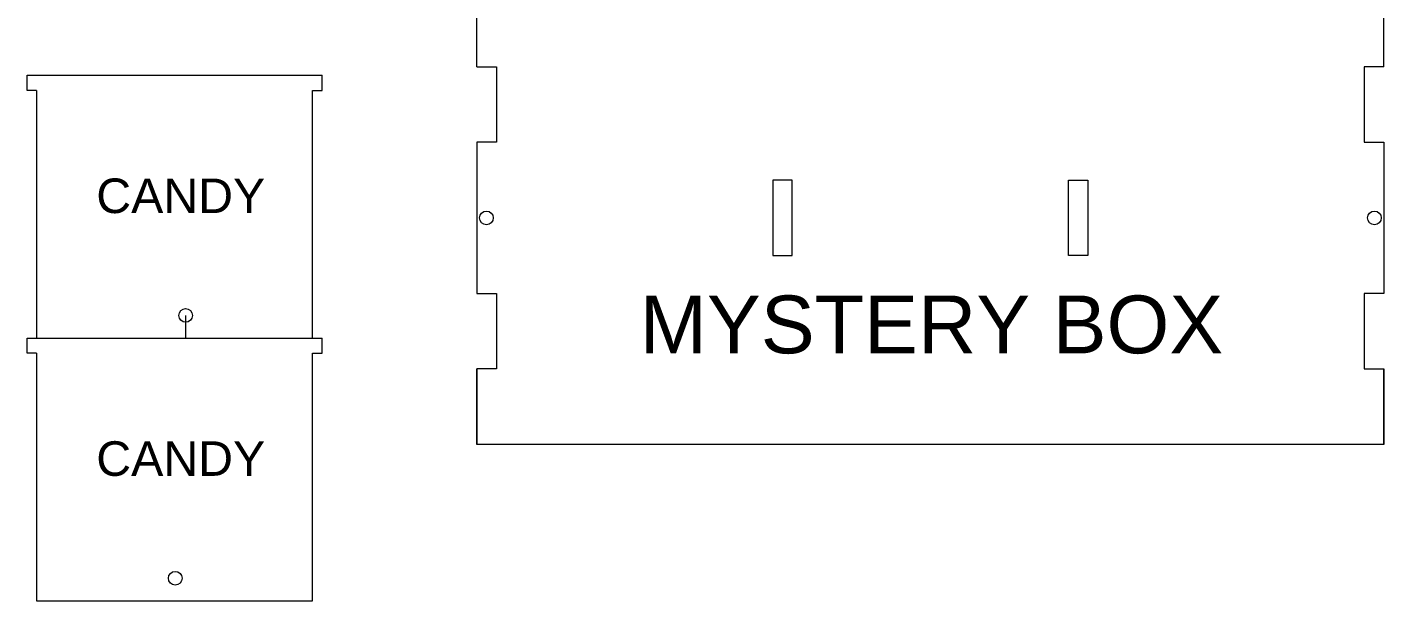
# Model space of a CAD drawing. Header units: inches. Extents: x 5.7 to 64.6, y 3.3 to 60.7.
# Drawn here: x 48.86 to 57.83, y 49.91 to 53.7 of the extents above; entities that cross this region are included whole.
import ezdxf

# ---------------------------------------------------------------- set-up
doc = ezdxf.new("R2010")
doc.units = ezdxf.units.IN
doc.header["$MEASUREMENT"] = 0
doc.layers.add('LASER BLACK', color=7, linetype='Continuous', lineweight=0, true_color=0x000000)
doc.layers.add('LASER MAGENTA', color=6, linetype='Continuous', lineweight=0, true_color=0xff00ff)
doc.styles.get("Standard").update_dxf_attribs({"font": 'Arial.ttf'})

msp = doc.modelspace()

# ---------------------------------------------------------------- linework, layer by layer
at = {"layer": 'LASER MAGENTA'}
for p, q in [((51.83422, 53.44218), (51.83422, 53.94218)), ((57.83422, 53.44218), (57.83422, 53.94218)), ((51.83422, 53.44218), (51.96422, 53.44218)), ((51.96422, 53.44218), (51.96422, 52.94218)), ((57.83422, 53.44218), (57.70422, 53.44218)), ((57.70422, 53.44218), (57.70422, 52.94218)), ((48.85819, 53.38568), (50.80919, 53.38568)), ((48.85819, 53.28568), (48.85819, 53.38568)), ((49.58369, 53.38568), (50.08369, 53.38568)), ((50.80919, 53.28568), (50.80919, 53.38568)), ((48.92119, 53.28568), (48.85819, 53.28568)), ((48.92119, 53.28568), (48.92119, 51.65168)), ((48.92119, 53.28568), (48.92119, 51.64668)), ((50.74619, 53.28568), (50.80919, 53.28568)), ((50.74619, 51.65168), (50.74619, 53.28568)), ((50.74619, 51.64668), (50.74619, 53.28568)), ((51.96422, 52.94218), (51.83422, 52.94218)), ((57.70422, 52.94218), (57.83422, 52.94218)), ((51.83422, 51.94218), (51.96422, 51.94218)), ((51.96422, 51.94218), (51.96422, 51.44218)), ((57.83422, 51.94218), (57.70422, 51.94218)), ((57.70422, 51.94218), (57.70422, 51.44218)), ((49.90692, 51.79661), (49.90692, 51.64668)), ((48.85819, 51.64668), (50.80919, 51.64668)), ((48.85819, 51.54668), (48.85819, 51.64668)), ((48.92119, 51.64668), (50.74619, 51.64668)), ((50.80919, 51.54668), (50.80919, 51.64668)), ((48.92119, 51.54668), (48.85819, 51.54668)), ((48.92119, 51.54668), (48.92119, 49.91268)), ((48.92119, 51.54668), (48.92119, 49.90768)), ((50.74619, 51.54668), (50.80919, 51.54668)), ((50.74619, 49.91268), (50.74619, 51.54668)), ((50.74619, 49.90768), (50.74619, 51.54668)), ((51.83422, 50.94218), (51.83422, 51.44218)), ((51.96422, 51.44218), (51.83422, 51.44218)), ((57.70422, 51.44218), (57.83422, 51.44218)), ((57.83422, 50.94218), (57.83422, 51.44218)), ((57.83422, 50.94218), (51.83422, 50.94218)), ((48.92119, 49.90768), (50.74619, 49.90768))]:
    msp.add_line(p, q, dxfattribs=at)
at = {"layer": 'LASER MAGENTA', "linetype": 'Continuous'}
for p, q in [((51.83422, 52.94218), (51.83422, 51.94218)), ((57.83422, 52.94218), (57.83422, 51.94218)), ((51.83422, 51.44218), (51.83422, 50.94218)), ((51.83422, 51.44218), (51.83422, 50.94218)), ((57.83422, 51.44218), (57.83422, 50.94218)), ((57.83422, 51.44218), (57.83422, 50.94218))]:
    msp.add_line(p, q, dxfattribs=at)
at = {"layer": 'LASER MAGENTA'}
for points in [[(53.92022, 52.69218), (53.79222, 52.69218), (53.79222, 52.19218), (53.92022, 52.19218)], [(55.74822, 52.69218), (55.87622, 52.69218), (55.87622, 52.19218), (55.74822, 52.19218)]]:
    msp.add_lwpolyline(points, close=True, dxfattribs=at)
at = {"layer": 'LASER MAGENTA', "linetype": 'Continuous'}
for centre in [(51.89672, 52.44218), (57.77172, 52.44218), (49.90692, 51.79661), (49.8382, 50.05761)]:
    msp.add_circle(centre, 0.045, dxfattribs=at)

# ---------------------------------------------------------------- texts
at = {"layer": 'LASER BLACK'}
for s, height, p in [('CANDY', 0.22857, (49.3157, 52.47403)), ('MYSTERY BOX', 0.3827085, (52.91009, 51.54559)), ('CANDY', 0.22857, (49.3157, 50.73503))]:
    msp.add_text(s, height=height, dxfattribs=at).set_placement(p)

doc.saveas('drawing.dxf')
